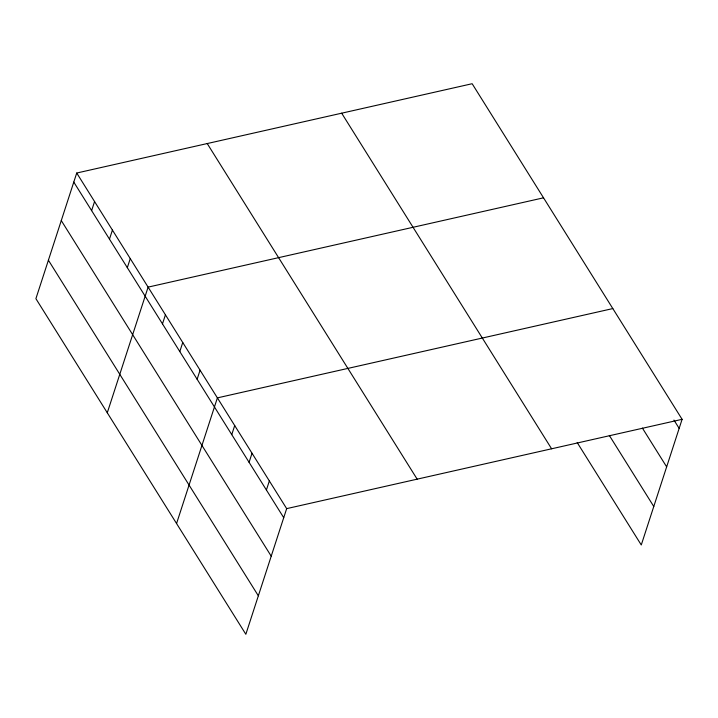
<?xml version="1.0" encoding="UTF-8"?>
<svg xmlns="http://www.w3.org/2000/svg" width="718" height="718" viewBox="0 0 718 718"><rect width="100%" height="100%" fill="white"/><g stroke="black" fill="none" stroke-linecap="round" stroke-linejoin="round"><path stroke-width="1.08" d="M76.727 173.029L35.9 298.679L245.843 634.281L286.67 508.631L76.727 173.029L472.157 83.719L682.1 419.321L641.273 544.971L577.191 442.53M91.626 210.616L94.57 201.552M109.477 239.139L112.421 230.083M127.319 267.67L130.263 258.606M107.278 412.787L148.105 287.128L543.535 197.818M162.483 323.881L165.427 314.816M179.805 351.569L182.749 342.504M197.127 379.257L200.071 370.192M176.556 523.539L217.392 397.88L612.822 308.569M231.761 434.632L234.705 425.568M249.083 462.32L252.027 453.255M266.405 490.008L269.349 480.943M286.67 508.631L682.1 419.321M673.96 420.075L679.156 428.377M642.404 428.099L666.654 466.853M609.322 435.431L653.775 506.495M341.669 113.184L551.604 448.786M207.224 143.555L417.158 479.157M73.783 182.094L283.727 517.696M61.281 220.57L271.224 556.172M48.402 260.212L258.345 595.805"/></g></svg>
